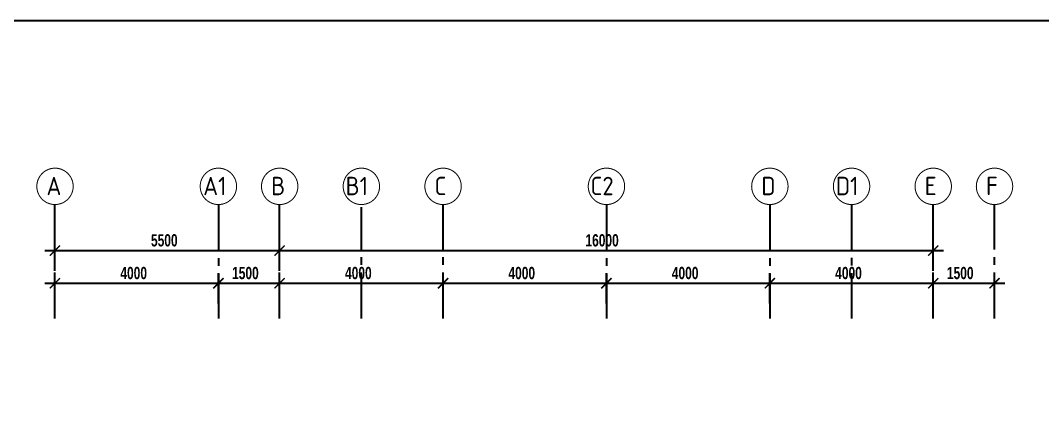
# Model space of a CAD drawing. Header units: inches. Extents: x -85907952 to 802144, y 988801 to 3125513.
# Drawn here: x 267703 to 292726, y 1065672 to 1075409 of the extents above; entities that cross this region are included whole.
import ezdxf

# ---------------------------------------------------------------- set-up
doc = ezdxf.new("R2010")
doc.units = ezdxf.units.IN
doc.header["$MEASUREMENT"] = 0
doc.linetypes.add('CENTER2', pattern=[1.125, 0.75, -0.125, 0.125, -0.125])
for name, color, linetype in [('DIM', 4, 'Continuous'), ('GRID', 8, 'CENTER2'), ('GRID-TEXT', 8, 'Continuous'), ('t.block', 4, 'Continuous')]:
    doc.layers.add(name, color=color, linetype=linetype)
doc.styles.add('STYLE1', font='ISOCP.SHX')
doc.styles.add('style2', font='sanssb__.ttf', dxfattribs={"height": 1200})

msp = doc.modelspace()

# ---------------------------------------------------------------- linework, layer by layer
at = {"linetype": 'ByBlock', "const_width": 37.5}
for points in [[(268674, 1069906), (268424, 1069656)], [(274174, 1069906), (273924, 1069656)], [(273924, 1069656), (274174, 1069906)], [(289924, 1069656), (290174, 1069906)], [(268674, 1069106), (268424, 1068856)], [(272424, 1068856), (272674, 1069106)], [(272674, 1069106), (272424, 1068856)], [(273924, 1068856), (274174, 1069106)], [(274174, 1069106), (273924, 1068856)], [(278174, 1069106), (277924, 1068856)], [(277924, 1068856), (278174, 1069106)], [(282174, 1069106), (281924, 1068856)], [(281924, 1068856), (282174, 1069106)], [(285924, 1068856), (286174, 1069106)], [(286174, 1069106), (285924, 1068856)], [(290174, 1069106), (289924, 1068856)], [(289924, 1068856), (290174, 1069106)], [(291424, 1068856), (291674, 1069106)]]:
    msp.add_lwpolyline(points, dxfattribs=at)
at = {"layer": 'DIM'}
for p, q in [((268549, 1069286), (268549, 1070031)), ((274049, 1069286), (274049, 1070031)), ((274049, 1069286), (274049, 1070031)), ((290049, 1069286), (290049, 1070031)), ((268299, 1069781), (274299, 1069781)), ((273799, 1069781), (290299, 1069781)), ((268549, 1068486), (268549, 1069231)), ((272549, 1068486), (272549, 1069231)), ((272549, 1068486), (272549, 1069231)), ((274049, 1068486), (274049, 1069231)), ((274049, 1068486), (274049, 1069231)), ((278049, 1068486), (278049, 1069231)), ((278049, 1068486), (278049, 1069231)), ((282049, 1068486), (282049, 1069231)), ((282049, 1068486), (282049, 1069231)), ((286049, 1068486), (286049, 1069231)), ((286049, 1068486), (286049, 1069231)), ((290049, 1068486), (290049, 1069231)), ((290049, 1068486), (290049, 1069231)), ((291549, 1068486), (291549, 1069231)), ((268299, 1068981), (272799, 1068981)), ((272299, 1068981), (274299, 1068981)), ((273799, 1068981), (278299, 1068981)), ((277799, 1068981), (282299, 1068981)), ((281799, 1068981), (286299, 1068981)), ((285799, 1068981), (290299, 1068981)), ((289799, 1068981), (291799, 1068981))]:
    msp.add_line(p, q, dxfattribs=at)
at = {"layer": 'GRID', "ltscale": 1500}
for p, q in [((268549, 1068116), (268549, 1070906)), ((272549, 1070906), (272549, 1068116)), ((274049, 1068116), (274049, 1070906)), ((276049, 1068116), (276049, 1070843)), ((278049, 1068116), (278049, 1070906)), ((282049, 1070906), (282049, 1068116)), ((286049, 1070906), (286049, 1068116)), ((288049, 1070912), (288049, 1068116)), ((290049, 1068116), (290049, 1070906)), ((291549, 1068116), (291549, 1070906))]:
    msp.add_line(p, q, dxfattribs=at)
at = {"layer": 'GRID-TEXT', "const_width": 24.7}
for points in [[(268995, 1071351, 1), (268104, 1071351, 0.414214), (268549, 1070906, 0.414214), (268995, 1071351, 1)], [(272995, 1071351, 1), (272104, 1071351, 0.414214), (272549, 1070906, 0.414214), (272995, 1071351, 1)], [(274495, 1071351, 1), (273604, 1071351, 0.414214), (274049, 1070906, 0.414214), (274495, 1071351, 1)], [(276495, 1071351, 1), (275604, 1071351, 0.414214), (276049, 1070906, 0.414214), (276495, 1071351, 1)], [(278495, 1071351, 1), (277604, 1071351, 0.414214), (278049, 1070906, 0.414214), (278495, 1071351, 1)], [(282495, 1071351, 1), (281604, 1071351, 0.414214), (282049, 1070906, 0.414214), (282495, 1071351, 1)], [(286495, 1071351, 1), (285604, 1071351, 0.414214), (286049, 1070906, 0.414214), (286495, 1071351, 1)], [(288495, 1071351, 1), (287604, 1071351, 0.414214), (288049, 1070906, 0.414214), (288495, 1071351, 1)], [(290495, 1071351, 1), (289604, 1071351, 0.414214), (290049, 1070906, 0.414214), (290495, 1071351, 1)], [(291995, 1071351, 1), (291104, 1071351, 0.414214), (291549, 1070906, 0.414214), (291995, 1071351, 1)]]:
    msp.add_lwpolyline(points, format="xyb", dxfattribs=at)
at = {"layer": 't.block', "color": 7, "ltscale": 0.5}
msp.add_lwpolyline([(346042, 1010547), (251187, 1010547), (251187, 1075409), (346042, 1075409)], close=True, dxfattribs=at)

# ---------------------------------------------------------------- texts
at = {"layer": 'DIM', "style": 'style2', "width": 0.7}
for s, p in [('5500', (270899, 1069881)), ('16000', (281534, 1069881)), ('4000', (270149, 1069081)), ('1500', (272884, 1069081)), ('4000', (275649, 1069081)), ('4000', (279649, 1069081)), ('4000', (283649, 1069081)), ('4000', (287649, 1069081)), ('1500', (290384, 1069081))]:
    msp.add_text(s, height=300, dxfattribs=at).set_placement(p)
at = {"layer": 'GRID-TEXT', "style": 'STYLE1'}
for s, p in [('A', (268341, 1071135)), ('A1', (272178, 1071135)), ('B', (273841, 1071135)), ('B1', (275663, 1071135)), ('C', (277841, 1071135)), ('C2', (281659, 1071135)), ('D', (285841, 1071135)), ('D1', (287665, 1071135)), ('E', (289841, 1071135)), ('F', (291341, 1071135))]:
    msp.add_text(s, height=450, dxfattribs=at).set_placement(p)

doc.saveas('drawing.dxf')
